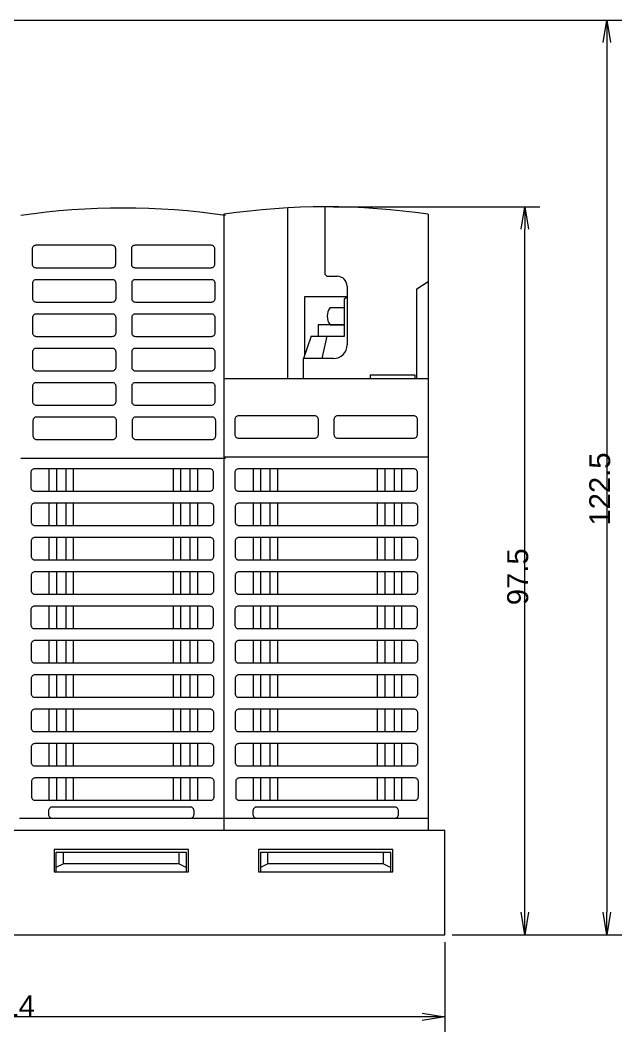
# Model space of a CAD drawing. Header units: millimetres. Extents: x 103 to 403, y 125 to 449.
# Drawn here: x 322.5 to 403.2, y 125.1 to 260.6 of the extents above; entities that cross this region are included whole.
import ezdxf

# ---------------------------------------------------------------- set-up
doc = ezdxf.new("R2010")
doc.units = ezdxf.units.MM
doc.layers.add('Top$1', color=7, linetype='Continuous', true_color=0xffffff)
doc.styles.add('Arial Unicode MS', font='Arial Unicode MS')

msp = doc.modelspace()

# ---------------------------------------------------------------- linework, layer by layer
at = {"layer": 'Top$1', "color": 7, "linetype": 'Continuous', "lineweight": 18}
for p, q in [((296.029418, 260.588541), (403.165618, 260.588541)), ((400.665617, 257.588541), (401.165618, 260.588541)), ((401.165618, 260.588541), (401.165618, 257.588541)), ((401.165618, 260.588541), (401.665619, 257.588541)), ((401.165618, 257.588541), (401.165618, 141.088545)), ((349.829418, 234.588541), (349.829418, 152.088545)), ((358.341418, 235.448531), (358.341418, 212.588541)), ((363.341418, 235.588361), (363.341418, 226.763541)), ((364.529418, 235.588541), (392.165618, 235.588541)), ((377.229418, 234.588541), (377.229418, 153.688545)), ((389.665617, 232.588541), (390.165618, 235.588541)), ((390.165618, 235.588541), (390.165618, 232.588541)), ((390.165618, 235.588541), (390.665619, 232.588541)), ((390.165618, 141.088545), (390.165618, 232.588541)), ((334.826418, 230.435041), (324.626418, 230.435041)), ((348.123418, 230.435041), (337.923418, 230.435041)), ((324.126418, 229.935041), (324.126418, 227.935041)), ((335.326418, 227.935041), (335.326418, 229.935041)), ((337.423418, 229.935041), (337.423418, 227.935041)), ((348.623418, 227.935041), (348.623418, 229.935041)), ((324.626418, 227.435041), (334.826418, 227.435041)), ((337.923418, 227.435041), (348.123418, 227.435041)), ((324.170418, 225.335041), (324.170418, 223.335041)), ((334.870418, 225.835041), (324.670418, 225.835041)), ((335.370418, 223.335041), (335.370418, 225.335041)), ((337.467418, 225.335041), (337.467418, 223.335041)), ((348.167418, 225.835041), (337.967418, 225.835041)), ((348.667418, 223.335041), (348.667418, 225.335041)), ((363.691418, 226.288541), (365.016418, 226.288541)), ((363.816418, 226.288541), (364.291418, 226.288541)), ((366.341418, 224.963541), (366.341418, 219.088541)), ((375.691418, 224.588541), (377.191418, 225.588541)), ((360.679418, 223.588541), (366.341418, 223.588541)), ((360.679418, 215.831901), (360.679418, 223.588541)), ((365.991418, 223.288541), (366.341418, 223.588541)), ((375.691418, 212.588541), (375.691418, 224.588541)), ((324.670418, 222.835041), (334.870418, 222.835041)), ((337.967418, 222.835041), (348.167418, 222.835041)), ((365.991418, 218.288541), (365.991418, 223.288541)), ((334.870418, 221.235041), (324.670418, 221.235041)), ((348.167418, 221.235041), (337.967418, 221.235041)), ((364.091418, 222.088541), (365.991418, 222.088541)), ((366.341418, 221.588541), (366.341418, 217.088541)), ((324.170418, 220.735041), (324.170418, 218.735041)), ((335.370418, 218.735041), (335.370418, 220.735041)), ((337.467418, 220.735041), (337.467418, 218.735041)), ((348.667418, 218.735041), (348.667418, 220.735041)), ((362.479418, 219.788541), (362.479418, 218.288541)), ((365.979418, 219.788541), (362.479418, 219.788541)), ((364.091418, 219.788541), (365.979418, 219.788541)), ((365.979418, 218.288541), (365.979418, 219.788541)), ((324.670418, 218.235041), (334.870418, 218.235041)), ((337.967418, 218.235041), (348.167418, 218.235041)), ((361.529418, 218.288541), (360.491418, 215.288541)), ((361.529418, 218.288541), (365.991418, 218.288541)), ((362.479418, 218.288541), (365.979418, 218.288541)), ((362.991418, 215.288541), (363.691418, 218.288541)), ((324.170418, 216.135041), (324.170418, 214.135041)), ((334.870418, 216.635041), (324.670418, 216.635041)), ((335.370418, 214.135041), (335.370418, 216.135041)), ((337.467418, 216.135041), (337.467418, 214.135041)), ((348.167418, 216.635041), (337.967418, 216.635041)), ((348.667418, 214.135041), (348.667418, 216.135041)), ((364.541418, 215.288541), (360.491418, 215.288541)), ((360.491418, 212.588541), (360.491418, 215.288541)), ((324.670418, 213.635041), (334.870418, 213.635041)), ((337.967418, 213.635041), (348.167418, 213.635041)), ((369.429418, 213.088541), (369.429418, 212.588541)), ((369.429418, 213.088541), (375.429418, 213.088541)), ((375.429418, 213.088541), (375.429418, 212.588541)), ((324.170418, 211.535041), (324.170418, 209.535041)), ((334.870418, 212.035041), (324.670418, 212.035041)), ((335.370418, 209.535041), (335.370418, 211.535041)), ((337.467418, 211.535041), (337.467418, 209.535041)), ((348.167418, 212.035041), (337.967418, 212.035041)), ((348.667418, 209.535041), (348.667418, 211.535041)), ((349.829418, 212.588541), (377.229418, 212.588541)), ((324.670418, 209.035041), (334.870418, 209.035041)), ((337.967418, 209.035041), (348.167418, 209.035041)), ((334.932418, 207.435041), (324.732418, 207.435041)), ((348.229418, 207.435041), (338.029418, 207.435041)), ((361.991418, 207.588541), (351.791418, 207.588541)), ((375.288418, 207.588541), (365.088418, 207.588541)), ((324.232418, 206.935041), (324.232418, 204.935041)), ((335.432418, 204.935041), (335.432418, 206.935041)), ((337.529418, 206.935041), (337.529418, 204.935041)), ((348.729418, 204.935041), (348.729418, 206.935041)), ((351.291418, 207.088541), (351.291418, 205.088541)), ((362.491418, 205.088541), (362.491418, 207.088541)), ((364.588418, 207.088541), (364.588418, 205.088541)), ((375.788418, 205.088541), (375.788418, 207.088541)), ((324.732418, 204.435041), (334.932418, 204.435041)), ((338.029418, 204.435041), (348.229418, 204.435041)), ((351.791418, 204.588541), (361.991418, 204.588541)), ((365.088418, 204.588541), (375.288418, 204.588541)), ((322.626418, 201.935041), (350.026418, 201.935041)), ((349.791418, 202.088541), (377.191418, 202.088541)), ((323.941418, 199.988541), (323.941418, 197.988541)), ((347.929418, 200.488541), (324.441418, 200.488541)), ((326.429418, 197.488541), (326.429418, 200.488541)), ((327.429418, 197.488541), (327.429418, 200.488541)), ((328.691418, 197.488541), (328.691418, 200.488541)), ((329.691418, 197.488541), (329.691418, 200.488541)), ((343.067418, 197.488541), (343.067418, 200.488541)), ((344.067418, 197.488541), (344.067418, 200.488541)), ((345.329418, 197.488541), (345.329418, 200.488541)), ((346.329418, 197.488541), (346.329418, 200.488541)), ((348.429418, 197.988541), (348.429418, 199.988541)), ((351.303418, 199.988541), (351.303418, 197.988541)), ((375.291418, 200.488541), (351.803418, 200.488541)), ((353.791418, 197.488541), (353.791418, 200.488541)), ((354.791418, 197.488541), (354.791418, 200.488541)), ((356.053418, 197.488541), (356.053418, 200.488541)), ((357.053418, 197.488541), (357.053418, 200.488541)), ((370.429418, 197.488541), (370.429418, 200.488541)), ((371.429418, 197.488541), (371.429418, 200.488541)), ((372.691418, 197.488541), (372.691418, 200.488541)), ((373.691418, 197.488541), (373.691418, 200.488541)), ((375.791418, 197.988541), (375.791418, 199.988541)), ((324.441418, 197.488541), (347.929418, 197.488541)), ((351.803418, 197.488541), (375.291418, 197.488541)), ((323.985418, 195.388541), (323.985418, 193.388541)), ((347.973418, 195.888541), (324.485418, 195.888541)), ((326.429418, 192.888541), (326.429418, 195.888541)), ((327.429418, 192.888541), (327.429418, 195.888541)), ((328.691418, 192.888541), (328.691418, 195.888541)), ((329.691418, 192.888541), (329.691418, 195.888541)), ((343.067418, 192.888541), (343.067418, 195.888541)), ((344.067418, 192.888541), (344.067418, 195.888541)), ((345.329418, 192.888541), (345.329418, 195.888541)), ((346.329418, 192.888541), (346.329418, 195.888541)), ((348.473418, 193.388541), (348.473418, 195.388541)), ((351.347418, 195.388541), (351.347418, 193.388541)), ((375.335418, 195.888541), (351.847418, 195.888541)), ((353.791418, 192.888541), (353.791418, 195.888541)), ((354.791418, 192.888541), (354.791418, 195.888541)), ((356.053418, 192.888541), (356.053418, 195.888541)), ((357.053418, 192.888541), (357.053418, 195.888541)), ((370.429418, 192.888541), (370.429418, 195.888541)), ((371.429418, 192.888541), (371.429418, 195.888541)), ((372.691418, 192.888541), (372.691418, 195.888541)), ((373.691418, 192.888541), (373.691418, 195.888541)), ((375.835418, 193.388541), (375.835418, 195.388541)), ((324.485418, 192.888541), (347.973418, 192.888541)), ((351.847418, 192.888541), (375.335418, 192.888541)), ((347.973418, 191.288541), (324.485418, 191.288541)), ((326.429418, 188.288541), (326.429418, 191.288541)), ((327.429418, 188.288541), (327.429418, 191.288541)), ((328.691418, 188.288541), (328.691418, 191.288541)), ((329.691418, 188.288541), (329.691418, 191.288541)), ((343.067418, 188.288541), (343.067418, 191.288541)), ((344.067418, 188.288541), (344.067418, 191.288541)), ((345.329418, 188.288541), (345.329418, 191.288541)), ((346.329418, 188.288541), (346.329418, 191.288541)), ((375.335418, 191.288541), (351.847418, 191.288541)), ((353.791418, 188.288541), (353.791418, 191.288541)), ((354.791418, 188.288541), (354.791418, 191.288541)), ((356.053418, 188.288541), (356.053418, 191.288541)), ((357.053418, 188.288541), (357.053418, 191.288541)), ((370.429418, 188.288541), (370.429418, 191.288541)), ((371.429418, 188.288541), (371.429418, 191.288541)), ((372.691418, 188.288541), (372.691418, 191.288541)), ((373.691418, 188.288541), (373.691418, 191.288541)), ((323.985418, 190.788541), (323.985418, 188.788541)), ((348.473418, 188.788541), (348.473418, 190.788541)), ((351.347418, 190.788541), (351.347418, 188.788541)), ((375.835418, 188.788541), (375.835418, 190.788541)), ((324.485418, 188.288541), (347.973418, 188.288541)), ((351.847418, 188.288541), (375.335418, 188.288541)), ((323.985418, 186.188541), (323.985418, 184.188541)), ((347.973418, 186.688541), (324.485418, 186.688541)), ((326.429418, 183.688541), (326.429418, 186.688541)), ((327.429418, 183.688541), (327.429418, 186.688541)), ((328.691418, 183.688541), (328.691418, 186.688541)), ((329.691418, 183.688541), (329.691418, 186.688541)), ((343.067418, 183.688541), (343.067418, 186.688541)), ((344.067418, 183.688541), (344.067418, 186.688541)), ((345.329418, 183.688541), (345.329418, 186.688541)), ((346.329418, 183.688541), (346.329418, 186.688541)), ((348.473418, 184.188541), (348.473418, 186.188541)), ((351.347418, 186.188541), (351.347418, 184.188541)), ((375.335418, 186.688541), (351.847418, 186.688541)), ((353.791418, 183.688541), (353.791418, 186.688541)), ((354.791418, 183.688541), (354.791418, 186.688541)), ((356.053418, 183.688541), (356.053418, 186.688541)), ((357.053418, 183.688541), (357.053418, 186.688541)), ((370.429418, 183.688541), (370.429418, 186.688541)), ((371.429418, 183.688541), (371.429418, 186.688541)), ((372.691418, 183.688541), (372.691418, 186.688541)), ((373.691418, 183.688541), (373.691418, 186.688541)), ((375.835418, 184.188541), (375.835418, 186.188541)), ((324.485418, 183.688541), (347.973418, 183.688541)), ((351.847418, 183.688541), (375.335418, 183.688541)), ((323.941418, 181.588541), (323.941418, 179.588541)), ((347.929418, 182.088541), (324.441418, 182.088541)), ((326.429418, 179.088541), (326.429418, 182.088541)), ((327.429418, 179.088541), (327.429418, 182.088541)), ((328.691418, 179.088541), (328.691418, 182.088541)), ((329.691418, 179.088541), (329.691418, 182.088541)), ((343.067418, 179.088541), (343.067418, 182.088541)), ((344.067418, 179.088541), (344.067418, 182.088541)), ((345.329418, 179.088541), (345.329418, 182.088541)), ((346.329418, 179.088541), (346.329418, 182.088541)), ((348.429418, 179.588541), (348.429418, 181.588541)), ((351.303418, 181.588541), (351.303418, 179.588541)), ((375.291418, 182.088541), (351.803418, 182.088541)), ((353.791418, 179.088541), (353.791418, 182.088541)), ((354.791418, 179.088541), (354.791418, 182.088541)), ((356.053418, 179.088541), (356.053418, 182.088541)), ((357.053418, 179.088541), (357.053418, 182.088541)), ((370.429418, 179.088541), (370.429418, 182.088541)), ((371.429418, 179.088541), (371.429418, 182.088541)), ((372.691418, 179.088541), (372.691418, 182.088541)), ((373.691418, 179.088541), (373.691418, 182.088541)), ((375.791418, 179.588541), (375.791418, 181.588541)), ((324.441418, 179.088541), (347.929418, 179.088541)), ((351.803418, 179.088541), (375.291418, 179.088541)), ((323.985418, 176.988541), (323.985418, 174.988541)), ((347.973418, 177.488541), (324.485418, 177.488541)), ((326.429418, 174.488541), (326.429418, 177.488541)), ((327.429418, 174.488541), (327.429418, 177.488541)), ((328.691418, 174.488541), (328.691418, 177.488541)), ((329.691418, 174.488541), (329.691418, 177.488541)), ((343.067418, 174.488541), (343.067418, 177.488541)), ((344.067418, 174.488541), (344.067418, 177.488541)), ((345.329418, 174.488541), (345.329418, 177.488541)), ((346.329418, 174.488541), (346.329418, 177.488541)), ((348.473418, 174.988541), (348.473418, 176.988541)), ((351.347418, 176.988541), (351.347418, 174.988541)), ((375.335418, 177.488541), (351.847418, 177.488541)), ((353.791418, 174.488541), (353.791418, 177.488541)), ((354.791418, 174.488541), (354.791418, 177.488541)), ((356.053418, 174.488541), (356.053418, 177.488541)), ((357.053418, 174.488541), (357.053418, 177.488541)), ((370.429418, 174.488541), (370.429418, 177.488541)), ((371.429418, 174.488541), (371.429418, 177.488541)), ((372.691418, 174.488541), (372.691418, 177.488541)), ((373.691418, 174.488541), (373.691418, 177.488541)), ((375.835418, 174.988541), (375.835418, 176.988541)), ((324.485418, 174.488541), (347.973418, 174.488541)), ((351.847418, 174.488541), (375.335418, 174.488541)), ((323.985418, 172.388541), (323.985418, 170.388541)), ((347.973418, 172.888541), (324.485418, 172.888541)), ((326.429418, 169.888541), (326.429418, 172.888541)), ((327.429418, 169.888541), (327.429418, 172.888541)), ((328.691418, 169.888541), (328.691418, 172.888541)), ((329.691418, 169.888541), (329.691418, 172.888541)), ((343.067418, 169.888541), (343.067418, 172.888541)), ((344.067418, 169.888541), (344.067418, 172.888541)), ((345.329418, 169.888541), (345.329418, 172.888541)), ((346.329418, 169.888541), (346.329418, 172.888541)), ((348.473418, 170.388541), (348.473418, 172.388541)), ((351.347418, 172.388541), (351.347418, 170.388541)), ((375.335418, 172.888541), (351.847418, 172.888541)), ((353.791418, 169.888541), (353.791418, 172.888541)), ((354.791418, 169.888541), (354.791418, 172.888541)), ((356.053418, 169.888541), (356.053418, 172.888541)), ((357.053418, 169.888541), (357.053418, 172.888541)), ((370.429418, 169.888541), (370.429418, 172.888541)), ((371.429418, 169.888541), (371.429418, 172.888541)), ((372.691418, 169.888541), (372.691418, 172.888541)), ((373.691418, 169.888541), (373.691418, 172.888541)), ((375.835418, 170.388541), (375.835418, 172.388541)), ((324.485418, 169.888541), (347.973418, 169.888541)), ((351.847418, 169.888541), (375.335418, 169.888541)), ((347.973418, 168.288541), (324.485418, 168.288541)), ((326.429418, 165.288541), (326.429418, 168.288541)), ((327.429418, 165.288541), (327.429418, 168.288541)), ((328.691418, 165.288541), (328.691418, 168.288541)), ((329.691418, 165.288541), (329.691418, 168.288541)), ((343.067418, 165.288541), (343.067418, 168.288541)), ((344.067418, 165.288541), (344.067418, 168.288541)), ((345.329418, 165.288541), (345.329418, 168.288541)), ((346.329418, 165.288541), (346.329418, 168.288541)), ((375.335418, 168.288541), (351.847418, 168.288541)), ((353.791418, 165.288541), (353.791418, 168.288541)), ((354.791418, 165.288541), (354.791418, 168.288541)), ((356.053418, 165.288541), (356.053418, 168.288541)), ((357.053418, 165.288541), (357.053418, 168.288541)), ((370.429418, 165.288541), (370.429418, 168.288541)), ((371.429418, 165.288541), (371.429418, 168.288541)), ((372.691418, 165.288541), (372.691418, 168.288541)), ((373.691418, 165.288541), (373.691418, 168.288541)), ((323.985418, 167.788541), (323.985418, 165.788541)), ((348.473418, 165.788541), (348.473418, 167.788541)), ((351.347418, 167.788541), (351.347418, 165.788541)), ((375.835418, 165.788541), (375.835418, 167.788541)), ((324.485418, 165.288541), (347.973418, 165.288541)), ((351.847418, 165.288541), (375.335418, 165.288541)), ((323.985418, 163.188541), (323.985418, 161.188541)), ((347.973418, 163.688541), (324.485418, 163.688541)), ((326.429418, 160.688541), (326.429418, 163.688541)), ((327.429418, 160.688541), (327.429418, 163.688541)), ((328.691418, 160.688541), (328.691418, 163.688541)), ((329.691418, 160.688541), (329.691418, 163.688541)), ((343.067418, 160.688541), (343.067418, 163.688541)), ((344.067418, 160.688541), (344.067418, 163.688541)), ((345.329418, 160.688541), (345.329418, 163.688541)), ((346.329418, 160.688541), (346.329418, 163.688541)), ((348.473418, 161.188541), (348.473418, 163.188541)), ((351.347418, 163.188541), (351.347418, 161.188541)), ((375.335418, 163.688541), (351.847418, 163.688541)), ((353.791418, 160.688541), (353.791418, 163.688541)), ((354.791418, 160.688541), (354.791418, 163.688541)), ((356.053418, 160.688541), (356.053418, 163.688541)), ((357.053418, 160.688541), (357.053418, 163.688541)), ((370.429418, 160.688541), (370.429418, 163.688541)), ((371.429418, 160.688541), (371.429418, 163.688541)), ((372.691418, 160.688541), (372.691418, 163.688541)), ((373.691418, 160.688541), (373.691418, 163.688541)), ((375.835418, 161.188541), (375.835418, 163.188541)), ((324.485418, 160.688541), (347.973418, 160.688541)), ((351.847418, 160.688541), (375.335418, 160.688541)), ((324.047418, 158.588541), (324.047418, 156.588541)), ((348.035418, 159.088541), (324.547418, 159.088541)), ((326.429418, 156.088541), (326.429418, 159.088541)), ((327.429418, 156.088541), (327.429418, 159.088541)), ((328.691418, 156.088541), (328.691418, 159.088541)), ((329.691418, 156.088541), (329.691418, 159.088541)), ((343.067418, 156.088541), (343.067418, 159.088541)), ((344.067418, 156.088541), (344.067418, 159.088541)), ((345.329418, 156.088541), (345.329418, 159.088541)), ((346.329418, 156.088541), (346.329418, 159.088541)), ((348.535418, 156.588541), (348.535418, 158.588541)), ((351.409418, 158.588541), (351.409418, 156.588541)), ((375.397418, 159.088541), (351.909418, 159.088541)), ((353.791418, 156.088541), (353.791418, 159.088541)), ((354.791418, 156.088541), (354.791418, 159.088541)), ((356.053418, 156.088541), (356.053418, 159.088541)), ((357.053418, 156.088541), (357.053418, 159.088541)), ((370.429418, 156.088541), (370.429418, 159.088541)), ((371.429418, 156.088541), (371.429418, 159.088541)), ((372.691418, 156.088541), (372.691418, 159.088541)), ((373.691418, 156.088541), (373.691418, 159.088541)), ((375.897418, 156.588541), (375.897418, 158.588541)), ((324.547418, 156.088541), (348.035418, 156.088541)), ((351.909418, 156.088541), (375.397418, 156.088541)), ((326.329418, 154.688541), (326.329418, 154.188541)), ((345.329418, 155.188541), (326.829418, 155.188541)), ((345.829418, 154.188541), (345.829418, 154.688541)), ((353.729418, 154.688541), (353.729418, 154.188541)), ((372.729418, 155.188541), (354.229418, 155.188541)), ((373.229418, 154.188541), (373.229418, 154.688541)), ((322.429418, 153.688545), (349.829418, 153.688545)), ((326.829418, 153.688545), (345.329418, 153.688545)), ((349.829418, 153.688545), (377.229418, 153.688545)), ((354.229418, 153.688545), (372.729418, 153.688545)), ((377.229418, 153.688545), (377.229418, 152.088545)), ((265.429418, 152.088545), (379.429418, 152.088545)), ((265.429418, 152.088545), (377.229418, 152.088545)), ((379.429418, 138.088545), (379.429418, 152.088545)), ((327.067418, 149.488545), (327.067418, 146.488545)), ((345.067418, 149.488545), (327.067418, 149.488545)), ((327.317418, 149.088545), (327.317418, 146.488545)), ((344.807418, 149.088545), (327.317418, 149.088545)), ((328.329418, 147.588545), (328.329418, 149.088545)), ((343.829418, 147.588545), (343.829418, 149.088545)), ((344.807418, 146.488545), (344.807418, 149.088545)), ((345.067418, 146.488545), (345.067418, 149.488545)), ((354.467418, 149.488545), (354.467418, 146.488545)), ((372.467418, 149.488545), (354.467418, 149.488545)), ((354.717418, 149.088545), (354.717418, 146.488545)), ((372.207418, 149.088545), (354.717418, 149.088545)), ((355.729418, 147.588545), (355.729418, 149.088545)), ((371.229418, 147.588545), (371.229418, 149.088545)), ((372.207418, 146.488545), (372.207418, 149.088545)), ((372.467418, 146.488545), (372.467418, 149.488545)), ((327.067418, 146.488545), (345.067418, 146.488545)), ((328.329418, 147.588545), (327.317418, 147.088545)), ((327.317418, 146.488545), (344.807418, 146.488545)), ((343.829418, 147.588545), (328.329418, 147.588545)), ((343.829418, 147.588545), (344.807418, 147.088545)), ((354.467418, 146.488545), (372.467418, 146.488545)), ((355.729418, 147.588545), (354.717418, 147.088545)), ((354.717418, 146.488545), (372.207418, 146.488545)), ((371.229418, 147.588545), (355.729418, 147.588545)), ((371.229418, 147.588545), (372.207418, 147.088545)), ((390.165618, 138.088545), (389.665617, 141.088545)), ((390.165618, 138.088545), (390.165618, 141.088545)), ((390.665619, 141.088545), (390.165618, 138.088545)), ((401.165618, 138.088545), (400.665617, 141.088545)), ((401.165618, 138.088545), (401.165618, 141.088545)), ((401.665619, 141.088545), (401.165618, 138.088545)), ((314.375588, 138.088545), (379.429418, 138.088545)), ((379.429418, 137.088545), (379.429418, 125.085416)), ((380.429418, 138.088545), (392.165618, 138.088545)), ((380.429418, 138.088545), (403.165618, 138.088545)), ((376.429418, 127.585417), (379.429418, 127.085416)), ((376.429418, 127.085416), (268.429418, 127.085416)), ((379.429418, 127.085416), (376.429418, 127.085416)), ((379.429418, 127.085416), (376.429418, 126.585415))]:
    msp.add_line(p, q, dxfattribs=at)
for centre, radius, start, end in [((336.326418, 141.090063), 94.344978, 81.650458, 98.349542), ((363.529418, 141.243567), 94.344978, 81.650458, 98.349542), ((324.626418, 229.935041), 0.5, 89.999957, 180.00004), ((334.826418, 229.935041), 0.5, 359.99996, 90.00004), ((337.923418, 229.935041), 0.5, 89.999957, 180.00004), ((348.123418, 229.935041), 0.5, 359.99996, 90.00004), ((324.626418, 227.935041), 0.5, 179.99996, 270.00004), ((334.826418, 227.935041), 0.5, 269.99996, 0.00004), ((337.923418, 227.935041), 0.5, 179.99996, 270.00004), ((348.123418, 227.935041), 0.5, 269.99996, 0.00004), ((363.816418, 226.763541), 0.475, 179.99996, 270.00004), ((324.670418, 225.335041), 0.5, 89.999957, 180.00004), ((334.870418, 225.335041), 0.5, 359.99996, 90.00004), ((337.967418, 225.335041), 0.5, 89.999957, 180.00004), ((348.167418, 225.335041), 0.5, 359.99996, 90.00004), ((365.016418, 224.963541), 1.324999, 359.99996, 90.00004), ((324.670418, 223.335041), 0.5, 179.99996, 270.00004), ((334.870418, 223.335041), 0.5, 269.99996, 0.00004), ((337.967418, 223.335041), 0.5, 179.99996, 270.00004), ((348.167418, 223.335041), 0.5, 269.99996, 0.00004), ((324.670418, 220.735041), 0.5, 89.999957, 180.00004), ((334.870418, 220.735041), 0.5, 359.99996, 90.00004), ((337.967418, 220.735041), 0.5, 89.999957, 180.00004), ((348.167418, 220.735041), 0.5, 359.99996, 90.00004), ((365.487358, 220.938541), 1.808633, 140.51774, 219.48226), ((324.670418, 218.735041), 0.5, 179.99996, 270.00004), ((334.870418, 218.735041), 0.5, 269.99996, 0.00004), ((337.967418, 218.735041), 0.5, 179.99996, 270.00004), ((348.167418, 218.735041), 0.5, 269.99996, 0.00004), ((364.541418, 217.088541), 1.799999, 269.99996, 0.00004), ((324.670418, 216.135041), 0.5, 89.999957, 180.00004), ((334.870418, 216.135041), 0.5, 359.99996, 90.00004), ((337.967418, 216.135041), 0.5, 89.999957, 180.00004), ((348.167418, 216.135041), 0.5, 359.99996, 90.00004), ((324.670418, 214.135041), 0.5, 179.99996, 270.00004), ((334.870418, 214.135041), 0.5, 269.99996, 0.00004), ((337.967418, 214.135041), 0.5, 179.99996, 270.00004), ((348.167418, 214.135041), 0.5, 269.99996, 0.00004), ((324.670418, 211.535041), 0.5, 89.999957, 180.00004), ((334.870418, 211.535041), 0.5, 359.99996, 90.00004), ((337.967418, 211.535041), 0.5, 89.999957, 180.00004), ((348.167418, 211.535041), 0.5, 359.99996, 90.00004), ((324.670418, 209.535041), 0.5, 179.99996, 270.00004), ((334.870418, 209.535041), 0.5, 269.99996, 0.00004), ((337.967418, 209.535041), 0.5, 179.99996, 270.00004), ((348.167418, 209.535041), 0.5, 269.99996, 0.00004), ((324.732418, 206.935041), 0.5, 89.999957, 180.00004), ((334.932418, 206.935041), 0.5, 359.99996, 90.00004), ((338.029418, 206.935041), 0.5, 89.999957, 180.00004), ((348.229418, 206.935041), 0.5, 359.99996, 90.00004), ((351.791418, 207.088541), 0.5, 89.999957, 180.00004), ((361.991418, 207.088541), 0.5, 359.99996, 90.00004), ((365.088418, 207.088541), 0.5, 89.999957, 180.00004), ((375.288418, 207.088541), 0.5, 359.99996, 90.00004), ((324.732418, 204.935041), 0.5, 179.99996, 270.00004), ((334.932418, 204.935041), 0.5, 269.99996, 0.00004), ((338.029418, 204.935041), 0.5, 179.99996, 270.00004), ((348.229418, 204.935041), 0.5, 269.99996, 0.00004), ((351.791418, 205.088541), 0.5, 179.99996, 270.00004), ((361.991418, 205.088541), 0.5, 269.99996, 0.00004), ((365.088418, 205.088541), 0.5, 179.99996, 270.00004), ((375.288418, 205.088541), 0.5, 269.99996, 0.00004), ((324.441418, 199.988541), 0.5, 89.999957, 180.00004), ((347.929418, 199.988541), 0.5, 359.99996, 90.00004), ((351.803418, 199.988541), 0.5, 89.999957, 180.00004), ((375.291418, 199.988541), 0.5, 359.99996, 90.00004), ((324.441418, 197.988541), 0.5, 179.99996, 270.00004), ((347.929418, 197.988541), 0.5, 269.99996, 0.00004), ((351.803418, 197.988541), 0.5, 179.99996, 270.00004), ((375.291418, 197.988541), 0.5, 269.99996, 0.00004), ((324.485418, 195.388541), 0.5, 89.999957, 180.00004), ((347.973418, 195.388541), 0.5, 359.99996, 90.00004), ((351.847418, 195.388541), 0.5, 89.999957, 180.00004), ((375.335418, 195.388541), 0.5, 359.99996, 90.00004), ((324.485418, 193.388541), 0.5, 179.99996, 270.00004), ((347.973418, 193.388541), 0.5, 269.99996, 0.00004), ((351.847418, 193.388541), 0.5, 179.99996, 270.00004), ((375.335418, 193.388541), 0.5, 269.99996, 0.00004), ((324.485418, 190.788541), 0.5, 89.999957, 180.00004), ((347.973418, 190.788541), 0.5, 359.99996, 90.00004), ((351.847418, 190.788541), 0.5, 89.999957, 180.00004), ((375.335418, 190.788541), 0.5, 359.99996, 90.00004), ((324.485418, 188.788541), 0.5, 179.99996, 270.00004), ((347.973418, 188.788541), 0.5, 269.99996, 0.00004), ((351.847418, 188.788541), 0.5, 179.99996, 270.00004), ((375.335418, 188.788541), 0.5, 269.99996, 0.00004), ((324.485418, 186.188541), 0.5, 89.999957, 180.00004), ((347.973418, 186.188541), 0.5, 359.99996, 90.00004), ((351.847418, 186.188541), 0.5, 89.999957, 180.00004), ((375.335418, 186.188541), 0.5, 359.99996, 90.00004), ((324.485418, 184.188541), 0.5, 179.99996, 270.00004), ((347.973418, 184.188541), 0.5, 269.99996, 0.00004), ((351.847418, 184.188541), 0.5, 179.99996, 270.00004), ((375.335418, 184.188541), 0.5, 269.99996, 0.00004), ((324.441418, 181.588541), 0.5, 89.999957, 180.00004), ((347.929418, 181.588541), 0.5, 359.99996, 90.00004), ((351.803418, 181.588541), 0.5, 89.999957, 180.00004), ((375.291418, 181.588541), 0.5, 359.99996, 90.00004), ((324.441418, 179.588541), 0.5, 179.99996, 270.00004), ((347.929418, 179.588541), 0.5, 269.99996, 0.00004), ((351.803418, 179.588541), 0.5, 179.99996, 270.00004), ((375.291418, 179.588541), 0.5, 269.99996, 0.00004), ((324.485418, 176.988541), 0.5, 89.999957, 180.00004), ((347.973418, 176.988541), 0.5, 359.99996, 90.00004), ((351.847418, 176.988541), 0.5, 89.999957, 180.00004), ((375.335418, 176.988541), 0.5, 359.99996, 90.00004), ((324.485418, 174.988541), 0.5, 179.99996, 270.00004), ((347.973418, 174.988541), 0.5, 269.99996, 0.00004), ((351.847418, 174.988541), 0.5, 179.99996, 270.00004), ((375.335418, 174.988541), 0.5, 269.99996, 0.00004), ((324.485418, 172.388541), 0.5, 89.999957, 180.00004), ((347.973418, 172.388541), 0.5, 359.99996, 90.00004), ((351.847418, 172.388541), 0.5, 89.999957, 180.00004), ((375.335418, 172.388541), 0.5, 359.99996, 90.00004), ((324.485418, 170.388541), 0.5, 179.99996, 270.00004), ((347.973418, 170.388541), 0.5, 269.99996, 0.00004), ((351.847418, 170.388541), 0.5, 179.99996, 270.00004), ((375.335418, 170.388541), 0.5, 269.99996, 0.00004), ((324.485418, 167.788541), 0.5, 89.999957, 180.00004), ((347.973418, 167.788541), 0.5, 359.99996, 90.00004), ((351.847418, 167.788541), 0.5, 89.999957, 180.00004), ((375.335418, 167.788541), 0.5, 359.99996, 90.00004), ((324.485418, 165.788541), 0.5, 179.99996, 270.00004), ((347.973418, 165.788541), 0.5, 269.99996, 0.00004), ((351.847418, 165.788541), 0.5, 179.99996, 270.00004), ((375.335418, 165.788541), 0.5, 269.99996, 0.00004), ((324.485418, 163.188541), 0.5, 89.999957, 180.00004), ((347.973418, 163.188541), 0.5, 359.99996, 90.00004), ((351.847418, 163.188541), 0.5, 89.999957, 180.00004), ((375.335418, 163.188541), 0.5, 359.99996, 90.00004), ((324.485418, 161.188541), 0.5, 179.99996, 270.00004), ((347.973418, 161.188541), 0.5, 269.99996, 0.00004), ((351.847418, 161.188541), 0.5, 179.99996, 270.00004), ((375.335418, 161.188541), 0.5, 269.99996, 0.00004), ((324.547418, 158.588541), 0.5, 89.999957, 180.00004), ((348.035418, 158.588541), 0.5, 359.99996, 90.00004), ((351.909418, 158.588541), 0.5, 89.999957, 180.00004), ((375.397418, 158.588541), 0.5, 359.99996, 90.00004), ((324.547418, 156.588541), 0.5, 179.99996, 270.00004), ((348.035418, 156.588541), 0.5, 269.99996, 0.00004), ((351.909418, 156.588541), 0.5, 179.99996, 270.00004), ((375.397418, 156.588541), 0.5, 269.99996, 0.00004), ((326.829418, 154.688541), 0.5, 89.999957, 180.00004), ((345.329418, 154.688541), 0.5, 359.99996, 90.00004), ((354.229418, 154.688541), 0.5, 89.999957, 180.00004), ((372.729418, 154.688541), 0.5, 359.99996, 90.00004), ((326.829418, 154.188541), 0.5, 179.99996, 270.00004), ((345.329418, 154.188541), 0.5, 269.99996, 0.00004), ((354.229418, 154.188541), 0.5, 179.99996, 270.00004), ((372.729418, 154.188541), 0.5, 269.99996, 0.00004)]:
    msp.add_arc(centre, radius, start, end, dxfattribs=at)

# ---------------------------------------------------------------- texts
at = {"layer": 'Top$1', "color": 7, "linetype": 'Continuous', "lineweight": 13, "char_height": 2.8, "attachment_point": 7, "rotation": 90, "style": 'Arial Unicode MS'}
for s, insert in [('\\fArial Unicode MS|b0|i0;\\W1.0000;\\fArial Unicode MS|b0|i0;122.5', (401.648038, 192.896467)), ('\\fArial Unicode MS|b0|i0;\\W1.0000;\\fArial Unicode MS|b0|i0;97.5', (390.648038, 182.227576))]:
    msp.add_mtext(s, dxfattribs=dict(at, insert=insert))
at = {"layer": 'Top$1', "color": 7, "linetype": 'Continuous', "lineweight": 13, "insert": (317.974858, 127.151795), "char_height": 2.8, "attachment_point": 7, "style": 'Arial Unicode MS'}
msp.add_mtext('\\fArial Unicode MS|b0|i0;\\W1.0000;\\fArial Unicode MS|b0|i0;114', dxfattribs=at)

doc.saveas('drawing.dxf')
